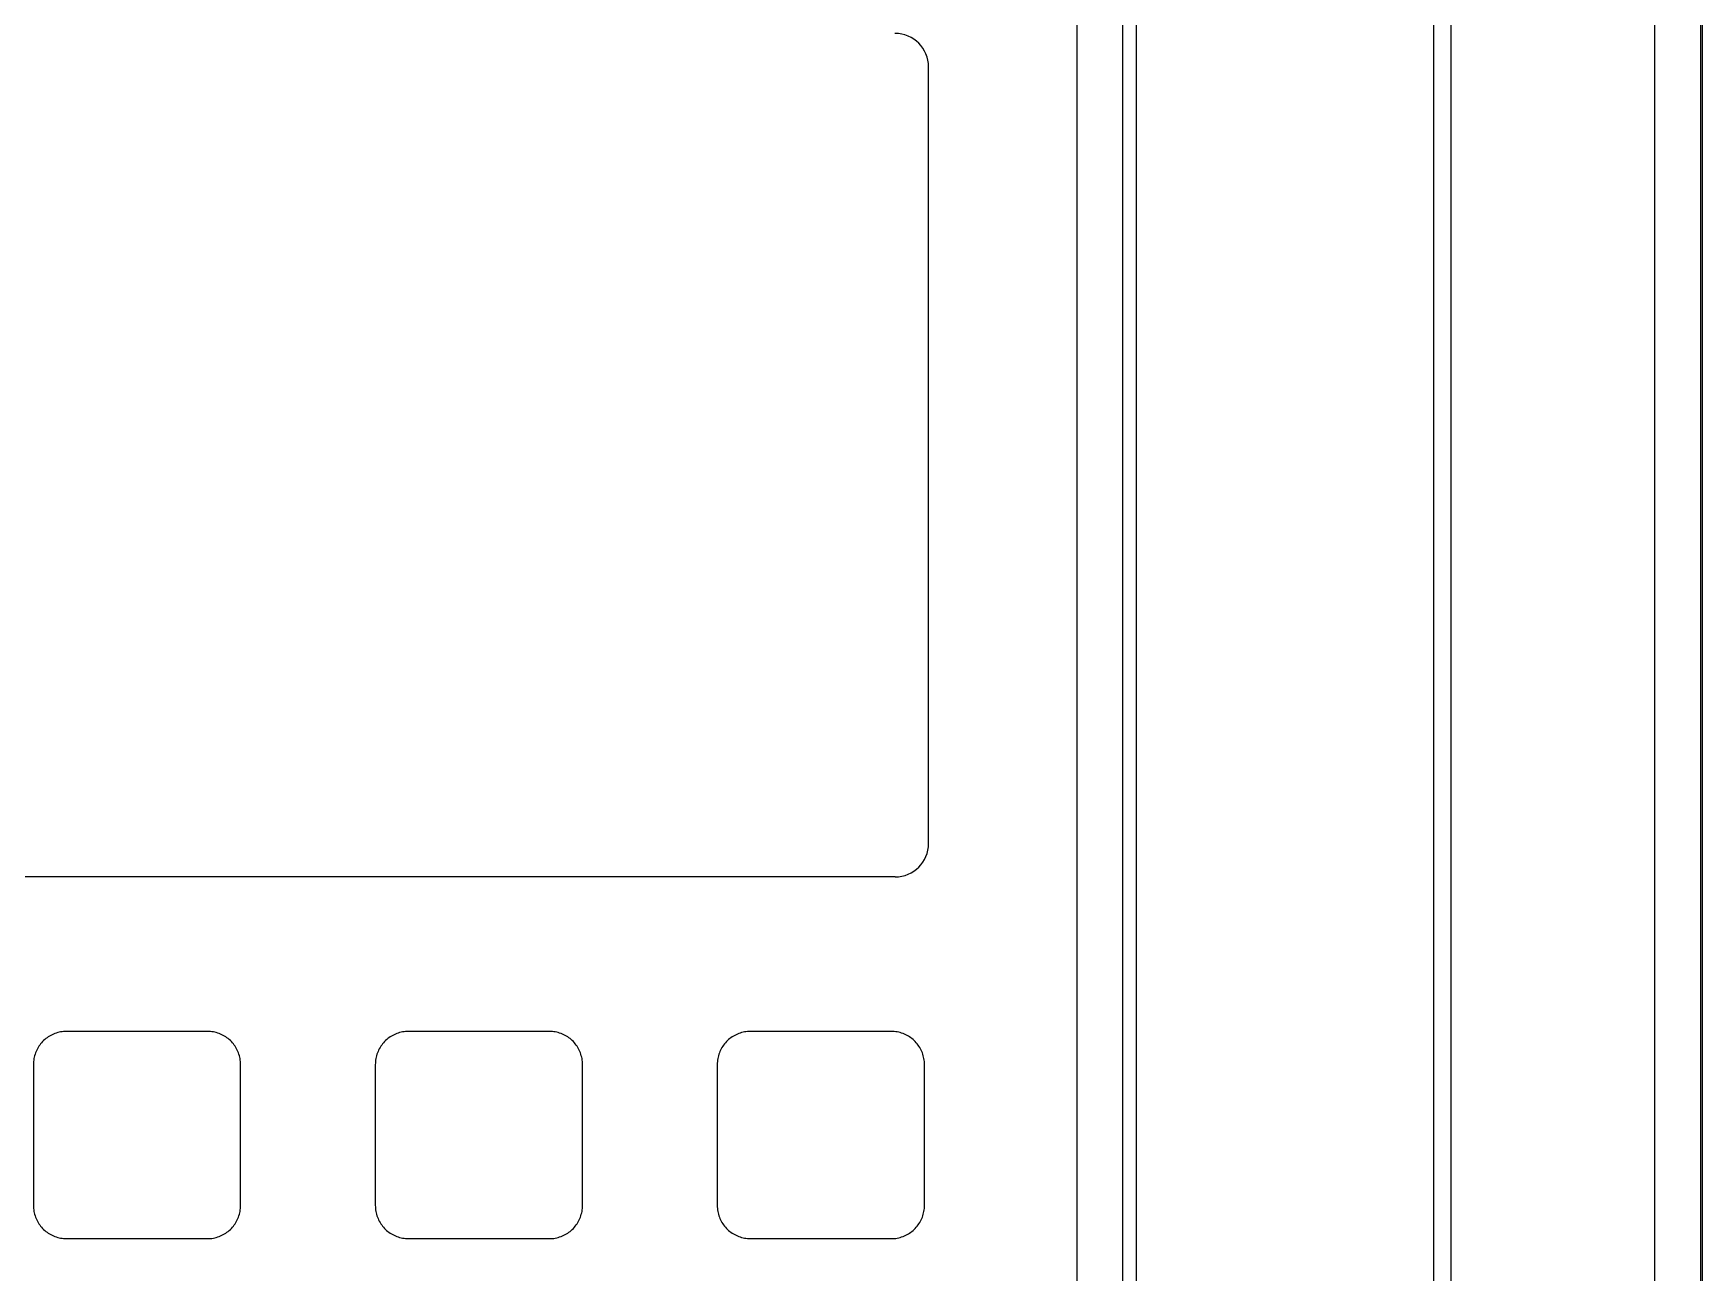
# Model space of a CAD drawing. Extents: x 0 to 320, y 0 to 1157.
# Drawn here: x 229.2 to 309.8, y 765.6 to 825.4 of the extents above; entities that cross this region are included whole.
import ezdxf

# ---------------------------------------------------------------- set-up
doc = ezdxf.new("R2010")
doc.units = 0
doc.layers.add('-15N-THT. THIẾT BỊ ĐÓNG MỞ', color=40, linetype='CONTINUOUS')

# ---------------------------------------------------------------- blocks, each defined once
blk = doc.blocks.new('06 - N - SC VSD ATV630C11~C16N4')
at = {"layer": '-15N-THT. THIẾT BỊ ĐÓNG MỞ'}
for p, q in [((149.759, -274.5), (149.763, 576.507)), ((149.668, 268.3), (149.667, 117.501)), ((137.611, 259.45), (137.611, 138.443)), ((136.774, 259.131), (136.774, 140.736)), ((147.465, 128.39), (147.465, 257.32)), ((119.565, 256.148), (119.565, 144.016)), ((121.779, 143.884), (121.779, 256.232)), ((122.436, 256.122), (122.436, 143.828)), ((110.79, 246.922), (110.79, 246.922)), ((112.415, 207.843), (112.415, 245.296)), ((110.793, 206.222), (54.114, 206.222)), ((110.793, 206.222), (110.793, 206.222)), ((69.565, 198.169), (69.522, 198.112)), ((69.611, 198.224), (69.565, 198.169)), ((69.659, 198.277), (69.611, 198.224)), ((69.71, 198.327), (69.659, 198.277)), ((69.763, 198.376), (69.71, 198.327)), ((69.818, 198.421), (69.763, 198.376)), ((69.875, 198.465), (69.818, 198.421)), ((69.933, 198.506), (69.875, 198.465)), ((69.994, 198.544), (69.933, 198.506)), ((70.056, 198.579), (69.994, 198.544)), ((70.12, 198.612), (70.056, 198.579)), ((70.186, 198.641), (70.12, 198.612)), ((70.252, 198.668), (70.186, 198.641)), ((70.32, 198.692), (70.252, 198.668)), ((70.389, 198.713), (70.32, 198.692)), ((70.459, 198.731), (70.389, 198.713)), ((70.529, 198.745), (70.459, 198.731)), ((70.6, 198.757), (70.529, 198.745)), ((70.671, 198.765), (70.6, 198.757)), ((70.743, 198.77), (70.671, 198.765)), ((70.815, 198.772), (70.743, 198.77)), ((77.615, 198.772), (70.815, 198.772)), ((70.815, 198.772), (70.815, 198.772)), ((77.615, 198.772), (77.615, 198.772)), ((77.687, 198.77), (77.615, 198.772)), ((77.758, 198.765), (77.687, 198.77)), ((77.83, 198.757), (77.758, 198.765)), ((77.901, 198.745), (77.83, 198.757)), ((77.971, 198.731), (77.901, 198.745)), ((78.041, 198.713), (77.971, 198.731)), ((78.11, 198.692), (78.041, 198.713)), ((78.178, 198.668), (78.11, 198.692)), ((78.244, 198.641), (78.178, 198.668)), ((78.31, 198.612), (78.244, 198.641)), ((78.374, 198.579), (78.31, 198.612)), ((78.436, 198.544), (78.374, 198.579)), ((78.497, 198.505), (78.436, 198.544)), ((78.556, 198.465), (78.497, 198.505)), ((78.612, 198.421), (78.556, 198.465)), ((78.667, 198.375), (78.612, 198.421)), ((78.72, 198.327), (78.667, 198.375)), ((78.771, 198.277), (78.72, 198.327)), ((78.819, 198.224), (78.771, 198.277)), ((78.865, 198.169), (78.819, 198.224)), ((78.908, 198.112), (78.865, 198.169)), ((86.065, 198.169), (86.022, 198.112)), ((86.111, 198.224), (86.065, 198.169)), ((86.159, 198.277), (86.111, 198.224)), ((86.21, 198.327), (86.159, 198.277)), ((86.263, 198.376), (86.21, 198.327)), ((86.318, 198.421), (86.263, 198.376)), ((86.375, 198.465), (86.318, 198.421)), ((86.433, 198.506), (86.375, 198.465)), ((86.494, 198.544), (86.433, 198.506)), ((86.556, 198.579), (86.494, 198.544)), ((86.62, 198.612), (86.556, 198.579)), ((86.686, 198.641), (86.62, 198.612)), ((86.752, 198.668), (86.686, 198.641)), ((86.82, 198.692), (86.752, 198.668)), ((86.889, 198.713), (86.82, 198.692)), ((86.959, 198.731), (86.889, 198.713)), ((87.029, 198.745), (86.959, 198.731)), ((87.1, 198.757), (87.029, 198.745)), ((87.171, 198.765), (87.1, 198.757)), ((87.243, 198.77), (87.171, 198.765)), ((87.315, 198.772), (87.243, 198.77)), ((94.115, 198.772), (87.315, 198.772)), ((87.315, 198.772), (87.315, 198.772)), ((94.115, 198.772), (94.115, 198.772)), ((94.187, 198.77), (94.115, 198.772)), ((94.258, 198.765), (94.187, 198.77)), ((94.33, 198.757), (94.258, 198.765)), ((94.401, 198.745), (94.33, 198.757)), ((94.471, 198.731), (94.401, 198.745)), ((94.541, 198.713), (94.471, 198.731)), ((94.61, 198.692), (94.541, 198.713)), ((94.678, 198.668), (94.61, 198.692)), ((94.744, 198.641), (94.678, 198.668)), ((94.81, 198.612), (94.744, 198.641)), ((94.874, 198.579), (94.81, 198.612)), ((94.936, 198.544), (94.874, 198.579)), ((94.997, 198.505), (94.936, 198.544)), ((95.056, 198.465), (94.997, 198.505)), ((95.112, 198.421), (95.056, 198.465)), ((95.167, 198.375), (95.112, 198.421)), ((95.22, 198.327), (95.167, 198.375)), ((95.271, 198.277), (95.22, 198.327)), ((95.319, 198.224), (95.271, 198.277)), ((95.365, 198.169), (95.319, 198.224)), ((95.408, 198.112), (95.365, 198.169)), ((102.565, 198.169), (102.522, 198.112)), ((102.611, 198.224), (102.565, 198.169)), ((102.659, 198.277), (102.611, 198.224)), ((102.71, 198.327), (102.659, 198.277)), ((102.763, 198.376), (102.71, 198.327)), ((102.818, 198.421), (102.763, 198.376)), ((102.875, 198.465), (102.818, 198.421)), ((102.933, 198.506), (102.875, 198.465)), ((102.994, 198.544), (102.933, 198.506)), ((103.056, 198.579), (102.994, 198.544)), ((103.12, 198.612), (103.056, 198.579)), ((103.186, 198.641), (103.12, 198.612)), ((103.252, 198.668), (103.186, 198.641)), ((103.32, 198.692), (103.252, 198.668)), ((103.389, 198.713), (103.32, 198.692)), ((103.459, 198.731), (103.389, 198.713)), ((103.529, 198.745), (103.459, 198.731)), ((103.6, 198.757), (103.529, 198.745)), ((103.671, 198.765), (103.6, 198.757)), ((103.743, 198.77), (103.671, 198.765)), ((103.815, 198.772), (103.743, 198.77)), ((110.615, 198.772), (103.815, 198.772)), ((103.815, 198.772), (103.815, 198.772)), ((110.615, 198.772), (110.615, 198.772)), ((110.687, 198.77), (110.615, 198.772)), ((110.758, 198.765), (110.687, 198.77)), ((110.83, 198.757), (110.758, 198.765)), ((110.901, 198.745), (110.83, 198.757)), ((110.971, 198.731), (110.901, 198.745)), ((111.041, 198.713), (110.971, 198.731)), ((111.11, 198.692), (111.041, 198.713)), ((111.178, 198.668), (111.11, 198.692)), ((111.244, 198.641), (111.178, 198.668)), ((111.31, 198.612), (111.244, 198.641)), ((111.374, 198.579), (111.31, 198.612)), ((111.436, 198.544), (111.374, 198.579)), ((111.497, 198.505), (111.436, 198.544)), ((111.556, 198.465), (111.497, 198.505)), ((111.612, 198.421), (111.556, 198.465)), ((111.667, 198.375), (111.612, 198.421)), ((111.72, 198.327), (111.667, 198.375)), ((111.771, 198.277), (111.72, 198.327)), ((111.819, 198.224), (111.771, 198.277)), ((111.865, 198.169), (111.819, 198.224)), ((111.908, 198.112), (111.865, 198.169)), ((69.23, 197.387), (69.222, 197.315)), ((69.241, 197.458), (69.23, 197.387)), ((69.256, 197.528), (69.241, 197.458)), ((69.274, 197.598), (69.256, 197.528)), ((69.295, 197.667), (69.274, 197.598)), ((69.318, 197.734), (69.295, 197.667)), ((69.345, 197.801), (69.318, 197.734)), ((69.375, 197.866), (69.345, 197.801)), ((69.408, 197.93), (69.375, 197.866)), ((69.443, 197.993), (69.408, 197.93)), ((69.481, 198.053), (69.443, 197.993)), ((69.522, 198.112), (69.481, 198.053)), ((78.949, 198.053), (78.908, 198.112)), ((78.987, 197.993), (78.949, 198.053)), ((79.022, 197.93), (78.987, 197.993)), ((79.055, 197.866), (79.022, 197.93)), ((79.085, 197.801), (79.055, 197.866)), ((79.112, 197.734), (79.085, 197.801)), ((79.136, 197.667), (79.112, 197.734)), ((79.156, 197.598), (79.136, 197.667)), ((79.174, 197.528), (79.156, 197.598)), ((79.189, 197.458), (79.174, 197.528)), ((79.2, 197.387), (79.189, 197.458)), ((79.208, 197.315), (79.2, 197.387)), ((85.73, 197.387), (85.722, 197.315)), ((85.741, 197.458), (85.73, 197.387)), ((85.756, 197.528), (85.741, 197.458)), ((85.774, 197.598), (85.756, 197.528)), ((85.795, 197.667), (85.774, 197.598)), ((85.818, 197.734), (85.795, 197.667)), ((85.845, 197.801), (85.818, 197.734)), ((85.875, 197.866), (85.845, 197.801)), ((85.908, 197.93), (85.875, 197.866)), ((85.943, 197.993), (85.908, 197.93)), ((85.981, 198.053), (85.943, 197.993)), ((86.022, 198.112), (85.981, 198.053)), ((95.449, 198.053), (95.408, 198.112)), ((95.487, 197.993), (95.449, 198.053)), ((95.522, 197.93), (95.487, 197.993)), ((95.555, 197.866), (95.522, 197.93)), ((95.585, 197.801), (95.555, 197.866)), ((95.612, 197.734), (95.585, 197.801)), ((95.636, 197.667), (95.612, 197.734)), ((95.656, 197.598), (95.636, 197.667)), ((95.674, 197.528), (95.656, 197.598)), ((95.689, 197.458), (95.674, 197.528)), ((95.7, 197.387), (95.689, 197.458)), ((95.708, 197.315), (95.7, 197.387)), ((102.23, 197.387), (102.222, 197.315)), ((102.241, 197.458), (102.23, 197.387)), ((102.256, 197.528), (102.241, 197.458)), ((102.274, 197.598), (102.256, 197.528)), ((102.295, 197.667), (102.274, 197.598)), ((102.318, 197.734), (102.295, 197.667)), ((102.345, 197.801), (102.318, 197.734)), ((102.375, 197.866), (102.345, 197.801)), ((102.408, 197.93), (102.375, 197.866)), ((102.443, 197.993), (102.408, 197.93)), ((102.481, 198.053), (102.443, 197.993)), ((102.522, 198.112), (102.481, 198.053)), ((111.949, 198.053), (111.908, 198.112)), ((111.987, 197.993), (111.949, 198.053)), ((112.022, 197.93), (111.987, 197.993)), ((112.055, 197.866), (112.022, 197.93)), ((112.085, 197.801), (112.055, 197.866)), ((112.112, 197.734), (112.085, 197.801)), ((112.136, 197.667), (112.112, 197.734)), ((112.156, 197.598), (112.136, 197.667)), ((112.174, 197.528), (112.156, 197.598)), ((112.189, 197.458), (112.174, 197.528)), ((112.2, 197.387), (112.189, 197.458)), ((112.208, 197.315), (112.2, 197.387)), ((69.217, 197.243), (69.215, 197.172)), ((69.215, 197.172), (69.215, 197.172)), ((69.215, 197.172), (69.215, 190.372)), ((69.222, 197.315), (69.217, 197.243)), ((79.213, 197.243), (79.208, 197.315)), ((79.215, 197.172), (79.213, 197.243)), ((79.215, 197.172), (79.215, 197.172)), ((79.215, 190.372), (79.215, 197.172)), ((85.717, 197.243), (85.715, 197.172)), ((85.715, 197.172), (85.715, 197.172)), ((85.715, 197.172), (85.715, 190.372)), ((85.722, 197.315), (85.717, 197.243)), ((95.713, 197.243), (95.708, 197.315)), ((95.715, 197.172), (95.713, 197.243)), ((95.715, 197.172), (95.715, 197.172)), ((95.715, 190.372), (95.715, 197.172)), ((102.217, 197.243), (102.215, 197.172)), ((102.215, 197.172), (102.215, 197.172)), ((102.215, 197.172), (102.215, 190.372)), ((102.222, 197.315), (102.217, 197.243)), ((112.213, 197.243), (112.208, 197.315)), ((112.215, 197.172), (112.213, 197.243)), ((112.215, 197.172), (112.215, 197.172)), ((112.215, 190.372), (112.215, 197.172)), ((69.215, 190.372), (69.217, 190.3)), ((69.217, 190.3), (69.222, 190.228)), ((69.222, 190.228), (69.23, 190.157)), ((69.23, 190.157), (69.241, 190.086)), ((79.189, 190.086), (79.2, 190.157)), ((79.2, 190.157), (79.208, 190.228)), ((79.208, 190.228), (79.213, 190.3)), ((79.213, 190.3), (79.215, 190.372)), ((79.215, 190.372), (79.215, 190.372)), ((85.715, 190.372), (85.717, 190.3)), ((85.715, 190.372), (85.715, 190.372)), ((85.717, 190.3), (85.722, 190.228)), ((85.722, 190.228), (85.73, 190.157)), ((85.73, 190.157), (85.741, 190.086)), ((95.689, 190.086), (95.7, 190.157)), ((95.7, 190.157), (95.708, 190.228)), ((95.708, 190.228), (95.713, 190.3)), ((95.713, 190.3), (95.715, 190.372)), ((95.715, 190.372), (95.715, 190.372)), ((102.215, 190.372), (102.217, 190.3)), ((102.215, 190.372), (102.215, 190.372)), ((102.217, 190.3), (102.222, 190.228)), ((102.222, 190.228), (102.23, 190.157)), ((102.23, 190.157), (102.241, 190.086)), ((112.189, 190.086), (112.2, 190.157)), ((112.2, 190.157), (112.208, 190.228)), ((112.208, 190.228), (112.213, 190.3)), ((112.213, 190.3), (112.215, 190.372)), ((112.215, 190.372), (112.215, 190.372)), ((69.241, 190.086), (69.256, 190.016)), ((69.256, 190.016), (69.274, 189.946)), ((69.274, 189.946), (69.295, 189.877)), ((69.295, 189.877), (69.319, 189.81)), ((69.319, 189.81), (69.346, 189.743)), ((69.346, 189.743), (69.375, 189.678)), ((69.375, 189.678), (69.408, 189.613)), ((69.408, 189.613), (69.443, 189.551)), ((69.443, 189.551), (69.481, 189.49)), ((69.481, 189.49), (69.522, 189.431)), ((69.522, 189.431), (69.565, 189.374)), ((69.565, 189.374), (69.611, 189.319)), ((69.611, 189.319), (69.659, 189.266)), ((78.771, 189.266), (78.819, 189.319)), ((78.819, 189.319), (78.865, 189.374)), ((78.865, 189.374), (78.908, 189.431)), ((78.908, 189.431), (78.949, 189.49)), ((78.949, 189.49), (78.987, 189.551)), ((78.987, 189.551), (79.022, 189.613)), ((79.022, 189.613), (79.055, 189.677)), ((79.055, 189.677), (79.085, 189.742)), ((79.085, 189.742), (79.111, 189.809)), ((79.111, 189.809), (79.135, 189.877)), ((79.135, 189.877), (79.156, 189.945)), ((79.156, 189.945), (79.174, 190.015)), ((79.174, 190.015), (79.189, 190.086)), ((85.741, 190.086), (85.756, 190.016)), ((85.756, 190.016), (85.774, 189.946)), ((85.774, 189.946), (85.795, 189.877)), ((85.795, 189.877), (85.819, 189.81)), ((85.819, 189.81), (85.846, 189.743)), ((85.846, 189.743), (85.875, 189.678)), ((85.875, 189.678), (85.908, 189.613)), ((85.908, 189.613), (85.943, 189.551)), ((85.943, 189.551), (85.981, 189.49)), ((85.981, 189.49), (86.022, 189.431)), ((86.022, 189.431), (86.065, 189.374)), ((86.065, 189.374), (86.111, 189.319)), ((86.111, 189.319), (86.159, 189.266)), ((95.271, 189.266), (95.319, 189.319)), ((95.319, 189.319), (95.365, 189.374)), ((95.365, 189.374), (95.408, 189.431)), ((95.408, 189.431), (95.449, 189.49)), ((95.449, 189.49), (95.487, 189.551)), ((95.487, 189.551), (95.522, 189.613)), ((95.522, 189.613), (95.555, 189.677)), ((95.555, 189.677), (95.585, 189.742)), ((95.585, 189.742), (95.611, 189.809)), ((95.611, 189.809), (95.635, 189.877)), ((95.635, 189.877), (95.656, 189.945)), ((95.656, 189.945), (95.674, 190.015)), ((95.674, 190.015), (95.689, 190.086)), ((102.241, 190.086), (102.256, 190.016)), ((102.256, 190.016), (102.274, 189.946)), ((102.274, 189.946), (102.295, 189.877)), ((102.295, 189.877), (102.319, 189.81)), ((102.319, 189.81), (102.346, 189.743)), ((102.346, 189.743), (102.375, 189.678)), ((102.375, 189.678), (102.408, 189.613)), ((102.408, 189.613), (102.443, 189.551)), ((102.443, 189.551), (102.481, 189.49)), ((102.481, 189.49), (102.522, 189.431)), ((102.522, 189.431), (102.565, 189.374)), ((102.565, 189.374), (102.611, 189.319)), ((102.611, 189.319), (102.659, 189.266)), ((111.771, 189.266), (111.819, 189.319)), ((111.819, 189.319), (111.865, 189.374)), ((111.865, 189.374), (111.908, 189.431)), ((111.908, 189.431), (111.949, 189.49)), ((111.949, 189.49), (111.987, 189.551)), ((111.987, 189.551), (112.022, 189.613)), ((112.022, 189.613), (112.055, 189.677)), ((112.055, 189.677), (112.085, 189.742)), ((112.085, 189.742), (112.111, 189.809)), ((112.111, 189.809), (112.135, 189.877)), ((112.135, 189.877), (112.156, 189.945)), ((112.156, 189.945), (112.174, 190.015)), ((112.174, 190.015), (112.189, 190.086)), ((69.659, 189.266), (69.709, 189.215)), ((69.709, 189.215), (69.762, 189.167)), ((69.762, 189.167), (69.817, 189.121)), ((69.817, 189.121), (69.874, 189.078)), ((69.874, 189.078), (69.933, 189.038)), ((69.933, 189.038), (69.994, 189)), ((69.994, 189), (70.057, 188.965)), ((70.057, 188.965), (70.121, 188.932)), ((70.121, 188.932), (70.186, 188.902)), ((70.186, 188.902), (70.253, 188.876)), ((70.253, 188.876), (70.32, 188.852)), ((70.32, 188.852), (70.389, 188.831)), ((70.389, 188.831), (70.459, 188.813)), ((70.459, 188.813), (70.529, 188.798)), ((70.529, 188.798), (70.6, 188.787)), ((70.6, 188.787), (70.672, 188.778)), ((70.672, 188.778), (70.743, 188.773)), ((70.743, 188.773), (70.815, 188.771)), ((70.815, 188.771), (77.615, 188.771)), ((70.815, 188.771), (70.815, 188.771)), ((77.615, 188.771), (77.687, 188.773)), ((77.615, 188.771), (77.615, 188.771)), ((77.687, 188.773), (77.758, 188.778)), ((77.758, 188.778), (77.83, 188.786)), ((77.83, 188.786), (77.901, 188.798)), ((77.901, 188.798), (77.971, 188.812)), ((77.971, 188.812), (78.041, 188.83)), ((78.041, 188.83), (78.11, 188.851)), ((78.11, 188.851), (78.178, 188.875)), ((78.178, 188.875), (78.244, 188.902)), ((78.244, 188.902), (78.31, 188.932)), ((78.31, 188.932), (78.374, 188.964)), ((78.374, 188.964), (78.436, 189)), ((78.436, 189), (78.497, 189.038)), ((78.497, 189.038), (78.555, 189.078)), ((78.555, 189.078), (78.612, 189.122)), ((78.612, 189.122), (78.667, 189.168)), ((78.667, 189.168), (78.72, 189.216)), ((78.72, 189.216), (78.771, 189.266)), ((86.159, 189.266), (86.209, 189.215)), ((86.209, 189.215), (86.262, 189.167)), ((86.262, 189.167), (86.317, 189.121)), ((86.317, 189.121), (86.374, 189.078)), ((86.374, 189.078), (86.433, 189.038)), ((86.433, 189.038), (86.494, 189)), ((86.494, 189), (86.557, 188.965)), ((86.557, 188.965), (86.621, 188.932)), ((86.621, 188.932), (86.686, 188.902)), ((86.686, 188.902), (86.753, 188.876)), ((86.753, 188.876), (86.82, 188.852)), ((86.82, 188.852), (86.889, 188.831)), ((86.889, 188.831), (86.959, 188.813)), ((86.959, 188.813), (87.029, 188.798)), ((87.029, 188.798), (87.1, 188.787)), ((87.1, 188.787), (87.172, 188.778)), ((87.172, 188.778), (87.243, 188.773)), ((87.243, 188.773), (87.315, 188.771)), ((87.315, 188.771), (94.115, 188.771)), ((87.315, 188.771), (87.315, 188.771)), ((94.115, 188.771), (94.187, 188.773)), ((94.115, 188.771), (94.115, 188.771)), ((94.187, 188.773), (94.258, 188.778)), ((94.258, 188.778), (94.33, 188.786)), ((94.33, 188.786), (94.401, 188.798)), ((94.401, 188.798), (94.471, 188.812)), ((94.471, 188.812), (94.541, 188.83)), ((94.541, 188.83), (94.61, 188.851)), ((94.61, 188.851), (94.678, 188.875)), ((94.678, 188.875), (94.744, 188.902)), ((94.744, 188.902), (94.81, 188.932)), ((94.81, 188.932), (94.874, 188.964)), ((94.874, 188.964), (94.936, 189)), ((94.936, 189), (94.997, 189.038)), ((94.997, 189.038), (95.055, 189.078)), ((95.055, 189.078), (95.112, 189.122)), ((95.112, 189.122), (95.167, 189.168)), ((95.167, 189.168), (95.22, 189.216)), ((95.22, 189.216), (95.271, 189.266)), ((102.659, 189.266), (102.709, 189.215)), ((102.709, 189.215), (102.762, 189.167)), ((102.762, 189.167), (102.817, 189.121)), ((102.817, 189.121), (102.874, 189.078)), ((102.874, 189.078), (102.933, 189.038)), ((102.933, 189.038), (102.994, 189)), ((102.994, 189), (103.057, 188.965)), ((103.057, 188.965), (103.121, 188.932)), ((103.121, 188.932), (103.186, 188.902)), ((103.186, 188.902), (103.253, 188.876)), ((103.253, 188.876), (103.32, 188.852)), ((103.32, 188.852), (103.389, 188.831)), ((103.389, 188.831), (103.459, 188.813)), ((103.459, 188.813), (103.529, 188.798)), ((103.529, 188.798), (103.6, 188.787)), ((103.6, 188.787), (103.672, 188.778)), ((103.672, 188.778), (103.743, 188.773)), ((103.743, 188.773), (103.815, 188.771)), ((103.815, 188.771), (110.615, 188.771)), ((103.815, 188.771), (103.815, 188.771)), ((110.615, 188.771), (110.687, 188.773)), ((110.615, 188.771), (110.615, 188.771)), ((110.687, 188.773), (110.758, 188.778)), ((110.758, 188.778), (110.83, 188.786)), ((110.83, 188.786), (110.901, 188.798)), ((110.901, 188.798), (110.971, 188.812)), ((110.971, 188.812), (111.041, 188.83)), ((111.041, 188.83), (111.11, 188.851)), ((111.11, 188.851), (111.178, 188.875)), ((111.178, 188.875), (111.244, 188.902)), ((111.244, 188.902), (111.31, 188.932)), ((111.31, 188.932), (111.374, 188.964)), ((111.374, 188.964), (111.436, 189)), ((111.436, 189), (111.497, 189.038)), ((111.497, 189.038), (111.555, 189.078)), ((111.555, 189.078), (111.612, 189.122)), ((111.612, 189.122), (111.667, 189.168)), ((111.667, 189.168), (111.72, 189.216)), ((111.72, 189.216), (111.771, 189.266))]:
    blk.add_line(p, q, dxfattribs=at)
for centre, major_axis, start_param, end_param in [((110.79, 245.296), (1.625, 0), 0, 1.570796), ((110.793, 207.843), (1.622, 0), -1.570796, 0)]:
    blk.add_ellipse(centre, major_axis=major_axis, ratio=1, start_param=start_param, end_param=end_param, dxfattribs=at)

msp = doc.modelspace()

# ---------------------------------------------------------------- block references
msp.add_blockref('06 - N - SC VSD ATV630C11~C16N4', (160.02, 578.5))

doc.saveas('drawing.dxf')
